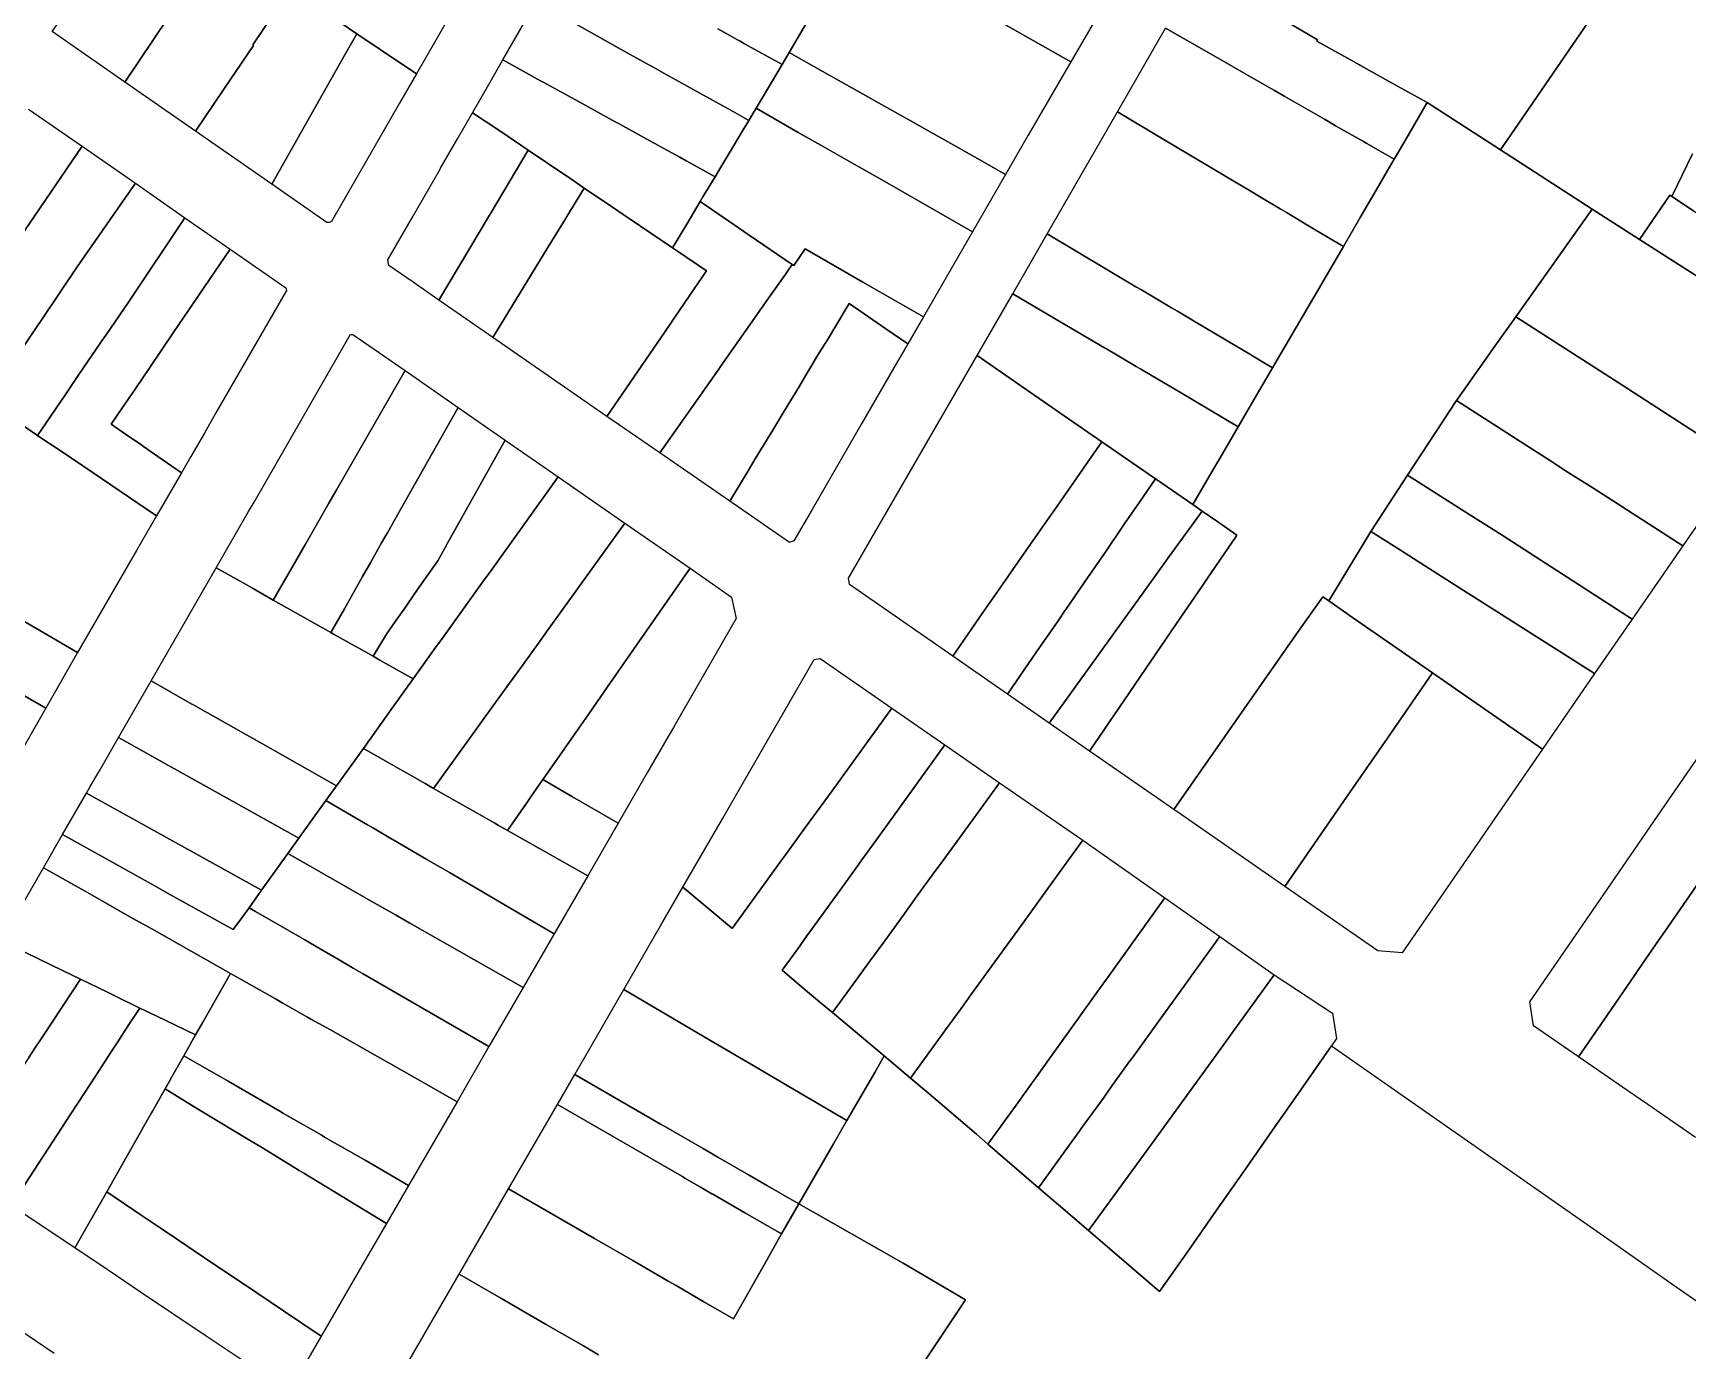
# Model space of a CAD drawing. Header units: metres. Extents: x 3 to 1005126, y 39 to 4383651.
# Drawn here: x 490755.6 to 490904.7, y 4370836.7 to 4370955.4 of the extents above; entities that cross this region are included whole.
import ezdxf

# ---------------------------------------------------------------- set-up
doc = ezdxf.new("R2010")
doc.units = ezdxf.units.M
doc.header["$MEASUREMENT"] = 0
doc.layers.add('TM_Llucmajor', color=7, linetype='Continuous')

msp = doc.modelspace()

# ---------------------------------------------------------------- linework, layer by layer
at = {"layer": 'TM_Llucmajor', "linetype": 'Continuous', "flags": 128}
for points in [[(490905.12, 4370944.5), (490903.26, 4370940.67), (490903.1, 4370940.78), (490900.35, 4370936.79), (490896.08, 4370939.54), (490887.83, 4370944.87), (490887.83, 4370944.87), (490890.42, 4370948.64), (490891.2, 4370949.78), (490896.73, 4370957.83), (490897.91, 4370959.55), (490898.98, 4370961.11), (490900.34, 4370963.08), (490900.86, 4370963.84), (490901.99, 4370965.49), (490902.1, 4370965.65), (490902.83, 4370966.71), (490903.95, 4370968.33), (490904.31, 4370968.86), (490905.53, 4370970.64)], [(490793.74, 4370957.93), (490790.17, 4370951.72), (490786.89, 4370953.93), (490784.79, 4370955.34), (490780.86, 4370957.99)], [(490804.55, 4370956.19), (490808.61, 4370953.92), (490811.11, 4370952.53), (490811.34, 4370952.4), (490812.87, 4370951.55), (490813.54, 4370951.18), (490815.42, 4370950.13), (490818.63, 4370948.35), (490820.1, 4370947.53), (490819.51, 4370946.54), (490818.39, 4370944.66), (490817.58, 4370943.3), (490817.07, 4370942.45), (490814.92, 4370943.63), (490814.46, 4370943.88), (490813.89, 4370944.2), (490812.4, 4370945.02), (490811.63, 4370945.44), (490811.46, 4370945.53), (490808.48, 4370947.18), (490808.48, 4370947.18), (490808.08, 4370947.4), (490805.09, 4370949.04), (490801.63, 4370950.94), (490801.34, 4370951.1), (490797.95, 4370952.97), (490800.95, 4370958.19)], [(490826.1, 4370957.65), (490823.74, 4370953.65), (490823.1, 4370952.57), (490819.72, 4370954.44), (490819.33, 4370954.66), (490819.02, 4370954.83), (490818.41, 4370955.17), (490817.31, 4370955.78)], [(490896.73, 4370957.83), (490891.2, 4370949.78), (490890.42, 4370948.64), (490887.83, 4370944.87), (490881.23, 4370949.13), (490877.74, 4370951.07), (490875.22, 4370952.48), (490875.12, 4370952.53), (490871.28, 4370954.67), (490871.35, 4370954.8), (490870.37, 4370955.37), (490868.44, 4370956.5)], [(490817.31, 4370955.78), (490818.41, 4370955.17), (490819.02, 4370954.83), (490819.33, 4370954.66), (490819.72, 4370954.44), (490823.1, 4370952.57), (490822.14, 4370950.93), (490820.76, 4370948.62), (490820.1, 4370947.53), (490818.63, 4370948.35), (490815.42, 4370950.13), (490813.54, 4370951.18), (490812.87, 4370951.55), (490811.34, 4370952.4), (490811.34, 4370952.4), (490811.11, 4370952.53), (490808.61, 4370953.92), (490804.55, 4370956.19)], [(490868.44, 4370956.5), (490870.37, 4370955.37), (490871.35, 4370954.8), (490871.28, 4370954.67), (490875.12, 4370952.53), (490875.22, 4370952.48), (490877.74, 4370951.07), (490881.23, 4370949.13), (490879.66, 4370946.44), (490879.12, 4370945.52), (490878.26, 4370944.03), (490875.99, 4370945.33), (490875.79, 4370945.44), (490875.49, 4370945.62), (490872.98, 4370947.05), (490872.33, 4370947.43), (490871.98, 4370947.63), (490868.4, 4370949.68), (490867.46, 4370950.22), (490865.52, 4370951.33), (490861.97, 4370953.36), (490857.66, 4370955.83)], [(490755.22, 4370948.53), (490760.04, 4370945.2), (490754.85, 4370937.58)], [(490905.23, 4370939.38), (490903.26, 4370940.67), (490905.12, 4370944.5)], [(490753.8, 4370920.66), (490756.03, 4370919.15), (490756.78, 4370918.64), (490758.05, 4370917.78), (490760.11, 4370916.39), (490766.75, 4370911.9), (490764.94, 4370908.76), (490759.64, 4370899.57), (490751.74, 4370904.18)], [(490905.41, 4370855.89), (490901.1, 4370858.86), (490899.22, 4370860.16), (490898.05, 4370860.96), (490894.86, 4370863.16), (490897.46, 4370866.94), (490899.91, 4370870.48), (490900.27, 4370871.01), (490902.14, 4370873.72), (490902.63, 4370874.43), (490906, 4370879.32)], [(490755.24, 4370863.09), (490755.79, 4370863.93), (490756.29, 4370864.69), (490756.46, 4370864.94), (490756.58, 4370865.12), (490759.91, 4370870.14), (490762.33, 4370868.97), (490762.93, 4370868.67), (490765.24, 4370867.55), (490764.26, 4370866.06), (490763.25, 4370864.5), (490762.72, 4370863.69), (490762.65, 4370863.59), (490762.32, 4370863.08), (490761.24, 4370861.42), (490760.73, 4370860.63), (490760.22, 4370859.85), (490758.97, 4370857.92), (490758.64, 4370857.42), (490753.66, 4370849.77)], [(490753.66, 4370849.77), (490758.64, 4370857.42), (490758.97, 4370857.92), (490760.22, 4370859.85), (490760.73, 4370860.63), (490761.24, 4370861.42), (490762.32, 4370863.08), (490762.65, 4370863.59), (490762.72, 4370863.69), (490763.25, 4370864.5), (490764.26, 4370866.06), (490765.24, 4370867.55), (490766.72, 4370866.85), (490770.27, 4370865.12), (490769.21, 4370863.25), (490768.49, 4370861.99), (490768.12, 4370861.34), (490767.91, 4370860.97), (490767.52, 4370860.28), (490767.28, 4370859.85), (490766.34, 4370858.2), (490766.29, 4370858.1), (490765.81, 4370857.26), (490765.57, 4370856.83), (490765.38, 4370856.5), (490764.25, 4370854.5), (490762.26, 4370850.98), (490759.39, 4370845.93), (490753.66, 4370849.77)], [(490830.15, 4370827.03), (490839.64, 4370841.26), (490834, 4370844.55), (490834, 4370844.55), (490824.6, 4370849.92), (490827.73, 4370855.3), (490828.95, 4370857.42), (490831.45, 4370861.75), (490832.31, 4370863.23), (490834.69, 4370861.22), (490836.16, 4370859.99), (490836.33, 4370859.85), (490840.61, 4370856.17), (490841.65, 4370855.27), (490846.21, 4370851.36), (490848.01, 4370849.81), (490850.72, 4370847.49), (490857.11, 4370842), (490859.72, 4370845.71), (490862.19, 4370849.26), (490864.82, 4370853.01), (490867.5, 4370856.83), (490869.36, 4370859.49), (490872.61, 4370864.13), (490880.16, 4370858.86), (490898.09, 4370846.34), (490903.28, 4370842.71), (490906, 4370840.82)], [(490806.57, 4370836.3), (490805.2, 4370837.1), (490801.79, 4370839.07), (490801.79, 4370839.07), (490797.76, 4370841.42), (490794.01, 4370843.58), (490798.46, 4370851.25), (490806.22, 4370846.77), (490809.66, 4370844.79), (490812.19, 4370843.33), (490812.84, 4370842.94), (490813.55, 4370842.54), (490816.07, 4370841.08), (490818.72, 4370839.54), (490821.49, 4370844.42), (490823.06, 4370847.19), (490824.6, 4370849.92), (490834, 4370844.55), (490839.64, 4370841.26), (490830.15, 4370827.03)], [(490789.5, 4370835.79), (490794.01, 4370843.58), (490797.76, 4370841.42), (490801.79, 4370839.07), (490805.2, 4370837.1), (490806.57, 4370836.3)], [(490747.34, 4370831.91), (490752.53, 4370839.81), (490757.51, 4370836.46)]]:
    msp.add_lwpolyline(points, dxfattribs=at)
for points in [[(490835.07, 4370960.76), (490832.08, 4370962.45), (490829.72, 4370963.79), (490832.11, 4370967.84), (490832.24, 4370968.06), (490832.46, 4370968.44), (490833.19, 4370969.68), (490836.38, 4370967.86), (490837.13, 4370967.43), (490838.43, 4370966.69), (490838.65, 4370966.57), (490840.97, 4370965.25), (490841.18, 4370965.13), (490852.5, 4370958.67), (490849.11, 4370952.81), (490840.68, 4370957.58), (490837.82, 4370959.2), (490837.7, 4370959.27), (490836.23, 4370960.11), (490835.64, 4370960.44), (490835.07, 4370960.76)], [(490763.9, 4370950.98), (490757.35, 4370955.53), (490761.5, 4370961.41), (490762.67, 4370963.07), (490762.79, 4370963.24), (490764.19, 4370965.23), (490764.38, 4370965.5), (490766.03, 4370967.83), (490766.09, 4370967.92), (490767.6, 4370966.91), (490767.86, 4370966.73), (490768.37, 4370966.39), (490770.7, 4370964.82), (490772.41, 4370963.67), (490771.06, 4370961.65), (490770.74, 4370961.18), (490769.11, 4370958.75), (490769.07, 4370958.69), (490763.9, 4370950.98)], [(490770.26, 4370946.56), (490763.9, 4370950.98), (490769.07, 4370958.69), (490769.11, 4370958.75), (490770.74, 4370961.18), (490771.06, 4370961.65), (490772.41, 4370963.67), (490774.94, 4370961.96), (490776.64, 4370960.82), (490776.74, 4370960.76), (490778.82, 4370959.36), (490777.46, 4370957.36), (490775.42, 4370954.34), (490775.49, 4370954.29), (490772.82, 4370950.35), (490770.26, 4370946.56)], [(490826.73, 4370951.96), (490823.74, 4370953.65), (490826.1, 4370957.65), (490826.14, 4370957.72), (490828.34, 4370961.46), (490829.16, 4370962.84), (490829.19, 4370962.9), (490829.72, 4370963.79), (490832.08, 4370962.45), (490835.07, 4370960.76), (490835.64, 4370960.44), (490836.23, 4370960.11), (490837.7, 4370959.27), (490837.82, 4370959.2), (490840.68, 4370957.58), (490849.11, 4370952.81), (490845.29, 4370946.19), (490843.24, 4370942.65), (490840.43, 4370944.24), (490835, 4370947.3), (490829.86, 4370950.2), (490828.42, 4370951.01), (490826.73, 4370951.96)], [(490777.14, 4370941.78), (490770.26, 4370946.56), (490772.82, 4370950.35), (490775.49, 4370954.29), (490775.42, 4370954.34), (490777.46, 4370957.36), (490778.82, 4370959.36), (490779.45, 4370958.94), (490780.86, 4370957.99), (490784.79, 4370955.34), (490783.48, 4370953.01), (490781.77, 4370949.99), (490777.14, 4370941.78)], [(490853.32, 4370948.29), (490857.66, 4370955.83), (490861.97, 4370953.36), (490865.52, 4370951.33), (490867.46, 4370950.22), (490868.4, 4370949.68), (490871.98, 4370947.63), (490872.33, 4370947.43), (490872.98, 4370947.05), (490875.49, 4370945.62), (490875.79, 4370945.44), (490875.99, 4370945.33), (490878.26, 4370944.03), (490877.41, 4370942.59), (490876.63, 4370941.25), (490875.2, 4370938.79), (490873.68, 4370936.18), (490871.14, 4370937.68), (490870.38, 4370938.13), (490868.61, 4370939.19), (490867.99, 4370939.56), (490867.53, 4370939.84), (490866.57, 4370940.41), (490865.12, 4370941.26), (490863.97, 4370941.95), (490857.6, 4370945.74), (490853.32, 4370948.29)], [(490788.65, 4370949.07), (490782.52, 4370938.41), (490782.41, 4370938.36), (490782.31, 4370938.34), (490782.21, 4370938.33), (490782.1, 4370938.33), (490777.14, 4370941.78), (490781.77, 4370949.99), (490783.48, 4370953.01), (490784.79, 4370955.34), (490786.89, 4370953.93), (490790.17, 4370951.72), (490788.65, 4370949.07)], [(490797.58, 4370946.64), (490795.22, 4370948.22), (490796.69, 4370950.77), (490797.95, 4370952.97), (490801.34, 4370951.1), (490801.63, 4370950.94), (490805.09, 4370949.04), (490808.08, 4370947.4), (490808.48, 4370947.18), (490811.46, 4370945.53), (490811.63, 4370945.44), (490812.4, 4370945.02), (490813.89, 4370944.2), (490814.46, 4370943.88), (490814.92, 4370943.63), (490817.07, 4370942.45), (490815.98, 4370940.63), (490815.74, 4370940.22), (490814.52, 4370938.19), (490813.23, 4370936.03), (490809.32, 4370938.68), (490808.79, 4370939.04), (490807.82, 4370939.7), (490805.28, 4370941.42), (490804.07, 4370942.25), (490801.88, 4370943.74), (490800.24, 4370944.84), (490798.42, 4370946.07), (490797.58, 4370946.64)], [(490824.56, 4370946.43), (490820.76, 4370948.62), (490822.14, 4370950.93), (490823.1, 4370952.57), (490823.74, 4370953.65), (490826.73, 4370951.96), (490828.42, 4370951.01), (490829.86, 4370950.2), (490835, 4370947.3), (490840.43, 4370944.24), (490843.24, 4370942.65), (490840.26, 4370937.5), (490832.15, 4370942.13), (490828.92, 4370943.97), (490826.6, 4370945.29), (490825.51, 4370945.91), (490824.56, 4370946.43)], [(490789.86, 4370932.95), (490787.68, 4370934.46), (490787.59, 4370934.95), (490789.8, 4370938.8), (490792.29, 4370943.12), (490792.34, 4370943.22), (490793.87, 4370945.87), (490795.22, 4370948.22), (490797.58, 4370946.64), (490798.42, 4370946.07), (490800.24, 4370944.84), (490796.89, 4370939.23), (490796.75, 4370938.99), (490792.19, 4370931.34), (490789.86, 4370932.95)], [(490820.14, 4370937.2), (490818.3, 4370938.46), (490815.74, 4370940.22), (490815.98, 4370940.63), (490817.07, 4370942.45), (490817.58, 4370943.3), (490818.39, 4370944.66), (490819.51, 4370946.54), (490820.1, 4370947.53), (490820.76, 4370948.62), (490824.56, 4370946.43), (490825.51, 4370945.91), (490826.6, 4370945.29), (490828.92, 4370943.97), (490832.15, 4370942.13), (490840.26, 4370937.5), (490835.84, 4370929.84), (490830.39, 4370932.96), (490825.19, 4370935.94), (490824.16, 4370934.45), (490824.02, 4370934.54), (490820.14, 4370937.2)], [(490846.98, 4370937.3), (490853.32, 4370948.29), (490857.6, 4370945.74), (490863.97, 4370941.95), (490865.12, 4370941.26), (490866.57, 4370940.41), (490867.53, 4370939.84), (490867.99, 4370939.56), (490868.61, 4370939.19), (490870.38, 4370938.13), (490871.14, 4370937.68), (490873.68, 4370936.18), (490872.11, 4370933.48), (490867.3, 4370925.24), (490866.33, 4370925.81), (490865.09, 4370926.55), (490863.27, 4370927.63), (490861.99, 4370928.39), (490860.16, 4370929.48), (490860.08, 4370929.53), (490858.72, 4370930.33), (490858.18, 4370930.65), (490855.48, 4370932.25), (490854.99, 4370932.54), (490846.98, 4370937.3)], [(490850.79, 4370890.7), (490853.43, 4370894.56), (490856.33, 4370898.81), (490859.04, 4370902.77), (490860.94, 4370905.56), (490861.18, 4370905.92), (490861.44, 4370906.29), (490864, 4370910.02), (490864.09, 4370910.16), (490862.36, 4370911.35), (490860.95, 4370912.32), (490860.1, 4370912.91), (490861.83, 4370915.87), (490862.56, 4370917.13), (490864.2, 4370919.93), (490864.98, 4370921.26), (490867.3, 4370925.24), (490872.11, 4370933.48), (490873.68, 4370936.18), (490875.2, 4370938.79), (490876.63, 4370941.25), (490877.41, 4370942.59), (490878.26, 4370944.03), (490879.12, 4370945.52), (490879.66, 4370946.44), (490881.23, 4370949.13), (490887.83, 4370944.87), (490896.08, 4370939.54), (490889.2, 4370929.82), (490887.33, 4370927.19), (490884.52, 4370923.23), (490883.86, 4370922.29), (490879.46, 4370915.56), (490876.14, 4370910.48), (490875.18, 4370908.89), (490872.35, 4370904.24), (490871.81, 4370904.61), (490869.4, 4370901.17), (490869.12, 4370900.77), (490867.8, 4370898.88), (490858.39, 4370885.44), (490850.79, 4370890.7)], [(490748.5, 4370922.74), (490745.87, 4370924.39), (490751.86, 4370933.19), (490753.31, 4370935.32), (490754.85, 4370937.58), (490760.04, 4370945.2), (490764.84, 4370941.87), (490759.59, 4370934.33), (490757.99, 4370931.95), (490756.58, 4370929.87), (490751.44, 4370922.25), (490750.82, 4370921.29), (490748.5, 4370922.74)], [(490797.04, 4370927.98), (490792.19, 4370931.34), (490796.75, 4370938.99), (490796.89, 4370939.23), (490800.24, 4370944.84), (490801.88, 4370943.74), (490804.07, 4370942.25), (490805.28, 4370941.42), (490803.71, 4370938.87), (490803.58, 4370938.66), (490803.34, 4370938.27), (490801.94, 4370935.98), (490797.04, 4370927.98)], [(490751.44, 4370922.25), (490756.58, 4370929.87), (490757.99, 4370931.95), (490759.59, 4370934.33), (490764.84, 4370941.87), (490769.31, 4370938.76), (490764.21, 4370931.16), (490762.2, 4370928.21), (490762.09, 4370928.05), (490759.76, 4370924.63), (490758.42, 4370922.66), (490756.03, 4370919.15), (490753.8, 4370920.66), (490753.4, 4370920.93), (490751.44, 4370922.25)], [(490807.33, 4370920.86), (490797.04, 4370927.98), (490801.94, 4370935.98), (490803.34, 4370938.27), (490803.58, 4370938.66), (490803.71, 4370938.87), (490805.28, 4370941.42), (490807.82, 4370939.7), (490808.79, 4370939.04), (490809.32, 4370938.68), (490813.23, 4370936.03), (490813.68, 4370935.73), (490816.29, 4370933.97), (490814.4, 4370931.21), (490812.56, 4370928.52), (490807.33, 4370920.86)], [(490900.35, 4370936.79), (490903.1, 4370940.78), (490903.26, 4370940.67), (490905.23, 4370939.38), (490906, 4370938.88), (490906.93, 4370938.28), (490908.73, 4370937.1), (490911.66, 4370935.19), (490914.64, 4370933.24), (490918.91, 4370930.45), (490916.28, 4370926.63), (490906.14, 4370933.1), (490906, 4370933.19), (490900.35, 4370936.79)], [(490812.09, 4370917.56), (490807.33, 4370920.86), (490812.56, 4370928.52), (490814.4, 4370931.21), (490816.29, 4370933.97), (490813.68, 4370935.73), (490813.23, 4370936.03), (490814.52, 4370938.19), (490815.74, 4370940.22), (490818.3, 4370938.46), (490820.14, 4370937.2), (490824.02, 4370934.54), (490823.69, 4370934.07), (490823.44, 4370933.71), (490821.88, 4370931.5), (490821.26, 4370930.61), (490819.84, 4370928.59), (490817.56, 4370925.35), (490817.4, 4370925.12), (490814.68, 4370921.24), (490812.09, 4370917.56)], [(490889.2, 4370929.82), (490896.08, 4370939.54), (490900.35, 4370936.79), (490906, 4370933.19), (490906.14, 4370933.1), (490916.28, 4370926.63), (490909.49, 4370916.79), (490906, 4370919.03), (490898.84, 4370923.63), (490889.2, 4370929.82)], [(490756.03, 4370919.15), (490758.42, 4370922.66), (490759.76, 4370924.63), (490762.09, 4370928.05), (490762.2, 4370928.21), (490764.21, 4370931.16), (490769.31, 4370938.76), (490773.38, 4370935.93), (490768.25, 4370928.38), (490766.14, 4370925.27), (490764.87, 4370923.4), (490763.57, 4370921.48), (490762.67, 4370920.16), (490764.34, 4370919), (490765.21, 4370918.4), (490765.58, 4370918.14), (490766.87, 4370917.24), (490768.99, 4370915.78), (490766.75, 4370911.9), (490760.11, 4370916.39), (490758.05, 4370917.78), (490756.78, 4370918.64), (490756.03, 4370919.15)], [(490843.88, 4370931.91), (490846.98, 4370937.3), (490854.99, 4370932.54), (490855.48, 4370932.25), (490858.18, 4370930.65), (490858.72, 4370930.33), (490860.08, 4370929.53), (490860.16, 4370929.48), (490861.99, 4370928.39), (490863.27, 4370927.63), (490865.09, 4370926.55), (490866.33, 4370925.81), (490867.3, 4370925.24), (490864.98, 4370921.26), (490864.2, 4370919.93), (490858.85, 4370923.09), (490855.42, 4370925.11), (490855.02, 4370925.34), (490852.32, 4370926.93), (490852.15, 4370927.04), (490848.23, 4370929.34), (490843.88, 4370931.91)], [(490762.67, 4370920.16), (490763.57, 4370921.48), (490764.87, 4370923.4), (490766.14, 4370925.27), (490768.25, 4370928.38), (490773.38, 4370935.93), (490778.41, 4370932.43), (490778.46, 4370932.19), (490772.1, 4370921.17), (490771.06, 4370919.36), (490770.85, 4370918.99), (490769.83, 4370917.23), (490768.99, 4370915.78), (490766.87, 4370917.24), (490765.58, 4370918.14), (490765.21, 4370918.4), (490764.34, 4370919), (490762.67, 4370920.16)], [(490818.39, 4370913.21), (490812.09, 4370917.56), (490814.68, 4370921.24), (490817.4, 4370925.12), (490817.56, 4370925.35), (490819.84, 4370928.59), (490821.26, 4370930.61), (490821.88, 4370931.5), (490823.44, 4370933.71), (490823.69, 4370934.07), (490824.02, 4370934.54), (490824.16, 4370934.45), (490825.19, 4370935.94), (490830.39, 4370932.96), (490835.84, 4370929.84), (490834.43, 4370927.4), (490832.44, 4370928.76), (490830.9, 4370929.82), (490829.24, 4370930.96), (490829.16, 4370931.02), (490828.89, 4370930.57), (490827.19, 4370927.77), (490826.46, 4370926.57), (490825.34, 4370924.72), (490824.66, 4370923.58), (490823.3, 4370921.33), (490822.26, 4370919.61), (490820.69, 4370917.02), (490820.05, 4370915.96), (490818.39, 4370913.21)], [(490840.67, 4370926.34), (490843.88, 4370931.91), (490848.23, 4370929.34), (490852.15, 4370927.04), (490852.32, 4370926.93), (490855.02, 4370925.34), (490855.42, 4370925.11), (490858.85, 4370923.09), (490864.2, 4370919.93), (490862.56, 4370917.13), (490861.83, 4370915.87), (490860.1, 4370912.91), (490856.85, 4370915.16), (490856.75, 4370915.23), (490851.92, 4370918.57), (490848.53, 4370920.91), (490847.44, 4370921.67), (490844.7, 4370923.56), (490840.67, 4370926.34)], [(490825.81, 4370912.47), (490824.17, 4370909.63), (490823.78, 4370909.48), (490818.39, 4370913.21), (490820.05, 4370915.96), (490820.69, 4370917.02), (490822.26, 4370919.61), (490823.3, 4370921.33), (490824.66, 4370923.58), (490825.34, 4370924.72), (490826.46, 4370926.57), (490827.19, 4370927.77), (490828.89, 4370930.57), (490829.16, 4370931.02), (490829.24, 4370930.96), (490830.9, 4370929.82), (490832.44, 4370928.76), (490834.43, 4370927.4), (490833.17, 4370925.22), (490830.27, 4370920.19), (490825.81, 4370912.47)], [(490883.86, 4370922.29), (490884.52, 4370923.23), (490887.33, 4370927.19), (490889.2, 4370929.82), (490898.84, 4370923.63), (490906, 4370919.03), (490909.49, 4370916.79), (490906, 4370911.73), (490904.25, 4370909.2), (490896.14, 4370914.41), (490893.85, 4370915.87), (490892.25, 4370916.9), (490890.07, 4370918.3), (490883.86, 4370922.29)], [(490772.12, 4370907.21), (490775.04, 4370912.29), (490775.53, 4370913.14), (490784.19, 4370928.22), (490784.29, 4370928.25), (490784.42, 4370928.25), (490789.14, 4370924.98), (490782.94, 4370914.18), (490782.28, 4370913.03), (490781.29, 4370911.31), (490780.16, 4370909.34), (490777.27, 4370904.31), (490775.38, 4370905.38), (490774.75, 4370905.74), (490772.12, 4370907.21)], [(490838.48, 4370899.26), (490829.18, 4370905.72), (490829.08, 4370906.27), (490840.67, 4370926.34), (490844.7, 4370923.56), (490847.44, 4370921.67), (490848.53, 4370920.91), (490851.92, 4370918.57), (490850.26, 4370916.19), (490850.13, 4370916), (490847.67, 4370912.46), (490847.38, 4370912.04), (490845.77, 4370909.73), (490843.69, 4370906.75), (490843.44, 4370906.39), (490841.14, 4370903.09), (490838.48, 4370899.26)], [(490777.27, 4370904.31), (490780.16, 4370909.34), (490781.29, 4370911.31), (490782.28, 4370913.03), (490782.94, 4370914.18), (490789.14, 4370924.98), (490793.93, 4370921.65), (490788.45, 4370911.98), (490787.55, 4370910.37), (490787.41, 4370910.13), (490787.03, 4370909.45), (490786.05, 4370907.73), (490785.31, 4370906.43), (490783.67, 4370903.53), (490782.46, 4370901.39), (490777.27, 4370904.31)], [(490782.46, 4370901.39), (490783.67, 4370903.53), (490785.31, 4370906.43), (490786.05, 4370907.73), (490787.03, 4370909.45), (490787.41, 4370910.13), (490787.55, 4370910.37), (490788.45, 4370911.98), (490793.93, 4370921.65), (490798.16, 4370918.72), (490792.97, 4370909.43), (490792.71, 4370908.97), (490792.08, 4370907.84), (490790.33, 4370905.34), (490789.35, 4370903.94), (490789.11, 4370903.59), (490788.35, 4370902.51), (490787.46, 4370901.24), (490786.25, 4370899.25), (490785.03, 4370899.94), (490784.38, 4370900.3), (490782.76, 4370901.22), (490782.46, 4370901.39)], [(490879.46, 4370915.56), (490883.86, 4370922.29), (490890.07, 4370918.3), (490892.25, 4370916.9), (490893.85, 4370915.87), (490896.14, 4370914.41), (490904.25, 4370909.2), (490899.69, 4370902.58), (490896.8, 4370904.45), (490893.84, 4370906.37), (490888.07, 4370910.1), (490887.98, 4370910.16), (490884.42, 4370912.41), (490879.46, 4370915.56)], [(490786.25, 4370899.25), (490787.46, 4370901.24), (490788.35, 4370902.51), (490789.11, 4370903.59), (490789.35, 4370903.94), (490790.33, 4370905.34), (490792.08, 4370907.84), (490792.71, 4370908.97), (490792.97, 4370909.43), (490798.16, 4370918.72), (490802.93, 4370915.41), (490796.89, 4370906.98), (490796.12, 4370905.91), (490792.65, 4370901.08), (490792.1, 4370900.31), (490792.04, 4370900.23), (490789.88, 4370897.21), (490786.88, 4370898.9), (490786.25, 4370899.25)], [(490838.48, 4370899.26), (490841.14, 4370903.09), (490843.44, 4370906.39), (490843.69, 4370906.75), (490845.77, 4370909.73), (490847.38, 4370912.04), (490847.67, 4370912.46), (490850.13, 4370916), (490850.26, 4370916.19), (490851.92, 4370918.57), (490856.75, 4370915.23), (490855.31, 4370913.13), (490853.94, 4370911.14), (490853.88, 4370911.05), (490852.2, 4370908.6), (490850.78, 4370906.53), (490850.68, 4370906.39), (490848.67, 4370903.47), (490848.62, 4370903.4), (490847.97, 4370902.44), (490846.04, 4370899.64), (490843.42, 4370895.82), (490838.48, 4370899.26)], [(490785.38, 4370890.94), (490787.9, 4370894.46), (490789.88, 4370897.21), (490792.04, 4370900.23), (490792.1, 4370900.31), (490792.65, 4370901.08), (490796.12, 4370905.91), (490796.89, 4370906.98), (490802.93, 4370915.41), (490808.95, 4370911.24), (490802.82, 4370902.74), (490802.04, 4370901.66), (490801.3, 4370900.64), (490799.77, 4370898.51), (490798.55, 4370896.82), (490796.43, 4370893.88), (490794.73, 4370891.52), (490794.25, 4370890.86), (490791.71, 4370887.34), (490790.94, 4370887.78), (490789.2, 4370888.77), (490788.67, 4370889.07), (490788.04, 4370889.43), (490785.38, 4370890.94)], [(490876.14, 4370910.48), (490879.46, 4370915.56), (490884.42, 4370912.41), (490887.98, 4370910.16), (490888.07, 4370910.1), (490893.84, 4370906.37), (490896.8, 4370904.45), (490899.69, 4370902.58), (490896.31, 4370897.68), (490887.6, 4370903.21), (490885.46, 4370904.56), (490884.73, 4370905.03), (490878.48, 4370909), (490876.14, 4370910.48)], [(490843.42, 4370895.82), (490846.04, 4370899.64), (490847.97, 4370902.44), (490848.62, 4370903.4), (490848.67, 4370903.47), (490850.68, 4370906.39), (490850.78, 4370906.53), (490852.2, 4370908.6), (490853.88, 4370911.05), (490853.94, 4370911.14), (490855.31, 4370913.13), (490856.75, 4370915.23), (490856.85, 4370915.16), (490860.1, 4370912.91), (490860.95, 4370912.32), (490857.99, 4370908.22), (490855.71, 4370905.06), (490852.9, 4370901.17), (490847.16, 4370893.22), (490843.42, 4370895.82)], [(490733.19, 4370908.2), (490734.76, 4370910.7), (490735.12, 4370911.28), (490736.31, 4370913.15), (490751.74, 4370904.18), (490759.64, 4370899.57), (490756.78, 4370894.57), (490748.86, 4370899.14), (490744.68, 4370901.55), (490733.19, 4370908.2)], [(490791.71, 4370887.34), (490794.25, 4370890.86), (490794.73, 4370891.52), (490796.43, 4370893.88), (490798.55, 4370896.82), (490799.77, 4370898.51), (490801.3, 4370900.64), (490802.04, 4370901.66), (490802.82, 4370902.74), (490808.95, 4370911.24), (490814.82, 4370907.17), (490808.82, 4370898.55), (490807.59, 4370896.79), (490807.31, 4370896.4), (490805.83, 4370894.28), (490804.57, 4370892.48), (490801.99, 4370888.77), (490801.54, 4370888.13), (490800.46, 4370886.58), (490800.22, 4370886.23), (490798.37, 4370883.56), (490797.57, 4370884.01), (490797.23, 4370884.21), (490795.64, 4370885.11), (490791.71, 4370887.34)], [(490847.16, 4370893.22), (490852.9, 4370901.17), (490855.71, 4370905.06), (490857.99, 4370908.22), (490860.95, 4370912.32), (490862.36, 4370911.35), (490864.09, 4370910.16), (490864, 4370910.02), (490861.44, 4370906.29), (490861.18, 4370905.92), (490860.94, 4370905.56), (490859.04, 4370902.77), (490856.33, 4370898.81), (490853.43, 4370894.56), (490850.79, 4370890.7), (490847.16, 4370893.22)], [(490874.51, 4370902.74), (490872.35, 4370904.24), (490875.18, 4370908.89), (490876.14, 4370910.48), (490878.48, 4370909), (490884.73, 4370905.03), (490885.46, 4370904.56), (490887.6, 4370903.21), (490896.31, 4370897.68), (490891.61, 4370890.86), (490883.01, 4370896.84), (490881.71, 4370897.74), (490874.51, 4370902.74)], [(490730.06, 4370903.24), (490733.19, 4370908.2), (490744.68, 4370901.55), (490748.86, 4370899.14), (490756.78, 4370894.57), (490753.85, 4370889.47), (490745.95, 4370894.04), (490741.75, 4370896.46), (490732.74, 4370901.68), (490731.46, 4370902.42), (490730.06, 4370903.24)], [(490766.26, 4370897.02), (490772.12, 4370907.21), (490774.75, 4370905.74), (490775.38, 4370905.38), (490777.27, 4370904.31), (490782.46, 4370901.39), (490782.76, 4370901.22), (490784.38, 4370900.3), (490785.03, 4370899.94), (490786.25, 4370899.25), (490786.88, 4370898.9), (490789.88, 4370897.21), (490787.9, 4370894.46), (490785.38, 4370890.94), (490782.97, 4370887.58), (490776.99, 4370890.97), (490774.37, 4370892.45), (490770.64, 4370894.54), (490770.02, 4370894.89), (490769.94, 4370894.94), (490766.26, 4370897.02)], [(490801.54, 4370888.13), (490801.99, 4370888.77), (490804.57, 4370892.48), (490805.83, 4370894.28), (490807.31, 4370896.4), (490807.59, 4370896.79), (490808.82, 4370898.55), (490814.82, 4370907.17), (490818.56, 4370904.57), (490818.97, 4370902.65), (490813.6, 4370893.32), (490813.32, 4370892.84), (490812.92, 4370892.16), (490812.84, 4370892.02), (490810.98, 4370888.79), (490808.34, 4370884.2), (490804.23, 4370886.57), (490801.54, 4370888.13)], [(490868.4, 4370878.51), (490859.05, 4370884.98), (490858.39, 4370885.44), (490867.8, 4370898.88), (490869.12, 4370900.77), (490869.4, 4370901.17), (490871.81, 4370904.61), (490872.35, 4370904.24), (490874.51, 4370902.74), (490881.71, 4370897.74), (490877.7, 4370891.94), (490877.65, 4370891.87), (490874.3, 4370887.02), (490868.4, 4370878.51)], [(490818.61, 4370874.71), (490818.54, 4370874.77), (490814.17, 4370878.44), (490817.73, 4370884.6), (490819.64, 4370887.91), (490821.67, 4370891.43), (490826.01, 4370898.95), (490826.54, 4370899.04), (490833, 4370894.57), (490827.61, 4370887.13), (490825.56, 4370884.31), (490825.23, 4370883.85), (490823.74, 4370881.8), (490823, 4370880.78), (490818.61, 4370874.71)], [(490868.4, 4370878.51), (490874.3, 4370887.02), (490877.65, 4370891.87), (490877.7, 4370891.94), (490881.71, 4370897.74), (490883.01, 4370896.84), (490891.61, 4370890.86), (490878.97, 4370872.51), (490876.78, 4370872.71), (490868.4, 4370878.51)], [(490763.32, 4370891.91), (490766.26, 4370897.02), (490769.94, 4370894.94), (490770.02, 4370894.89), (490770.64, 4370894.54), (490774.37, 4370892.45), (490776.99, 4370890.97), (490782.97, 4370887.58), (490782.01, 4370886.24), (490779.57, 4370882.86), (490768.92, 4370888.79), (490767.76, 4370889.44), (490767.06, 4370889.83), (490763.32, 4370891.91)], [(490816.61, 4370864.66), (490808.84, 4370869.22), (490812.16, 4370874.96), (490814.17, 4370878.44), (490818.54, 4370874.77), (490818.61, 4370874.71), (490823, 4370880.78), (490823.74, 4370881.8), (490825.23, 4370883.85), (490825.56, 4370884.31), (490827.61, 4370887.13), (490833, 4370894.57), (490837.78, 4370891.26), (490832.06, 4370883.33), (490830.3, 4370880.9), (490830.02, 4370880.51), (490828.48, 4370878.38), (490828.15, 4370877.92), (490825.86, 4370874.75), (490825.35, 4370874.04), (490824.51, 4370872.88), (490823.11, 4370870.95), (490824.82, 4370869.5), (490825.59, 4370868.87), (490826.65, 4370867.97), (490827.64, 4370867.14), (490832.31, 4370863.23), (490831.45, 4370861.75), (490828.95, 4370857.42), (490825.81, 4370859.25), (490825.26, 4370859.58), (490821.37, 4370861.87), (490820.36, 4370862.46), (490816.61, 4370864.66)], [(490760.44, 4370886.91), (490760.78, 4370887.5), (490761.69, 4370889.08), (490761.72, 4370889.13), (490763.32, 4370891.91), (490767.06, 4370889.83), (490767.76, 4370889.44), (490768.92, 4370888.79), (490779.57, 4370882.86), (490778.58, 4370881.47), (490776.21, 4370878.17), (490760.44, 4370886.91)], [(490782.01, 4370886.24), (490782.97, 4370887.58), (490785.38, 4370890.94), (490788.04, 4370889.43), (490788.67, 4370889.07), (490789.2, 4370888.77), (490790.94, 4370887.78), (490791.71, 4370887.34), (490795.64, 4370885.11), (490797.23, 4370884.21), (490797.57, 4370884.01), (490798.37, 4370883.56), (490801.67, 4370881.68), (490805.6, 4370879.45), (490802.58, 4370874.23), (490798.66, 4370876.53), (490794.59, 4370878.91), (490794.46, 4370878.97), (490794.36, 4370879.04), (490793.13, 4370879.75), (490791.11, 4370880.94), (490788.13, 4370882.67), (490788, 4370882.74), (490786.28, 4370883.75), (490785.75, 4370884.06), (490785.39, 4370884.27), (490782.01, 4370886.24)], [(490824.82, 4370869.5), (490823.11, 4370870.95), (490824.51, 4370872.88), (490825.35, 4370874.04), (490825.86, 4370874.75), (490828.15, 4370877.92), (490828.48, 4370878.38), (490830.02, 4370880.51), (490830.3, 4370880.9), (490832.06, 4370883.33), (490837.78, 4370891.26), (490842.7, 4370887.85), (490840.07, 4370884.24), (490837.43, 4370880.6), (490836.88, 4370879.84), (490835.11, 4370877.42), (490834.83, 4370877.03), (490833.85, 4370875.68), (490832.35, 4370873.61), (490830.91, 4370871.64), (490829.98, 4370870.36), (490827.64, 4370867.14), (490826.65, 4370867.97), (490825.59, 4370868.87), (490824.82, 4370869.5)], [(490909.43, 4370884.29), (490908.01, 4370882.23), (490906, 4370879.32), (490902.63, 4370874.43), (490902.14, 4370873.72), (490900.27, 4370871.01), (490899.91, 4370870.48), (490897.46, 4370866.94), (490894.86, 4370863.16), (490890.81, 4370865.95), (490890.46, 4370868.1), (490897.11, 4370877.75), (490902.71, 4370885.88), (490906, 4370890.66), (490906.05, 4370890.73), (490911.35, 4370887.08), (490909.43, 4370884.29)], [(490798.37, 4370883.56), (490800.22, 4370886.23), (490800.46, 4370886.58), (490801.54, 4370888.13), (490804.23, 4370886.57), (490808.34, 4370884.2), (490808.02, 4370883.64), (490807.4, 4370882.58), (490805.6, 4370879.45), (490801.67, 4370881.68), (490798.37, 4370883.56)], [(490832.31, 4370863.23), (490827.64, 4370867.14), (490829.98, 4370870.36), (490830.91, 4370871.64), (490832.35, 4370873.61), (490833.85, 4370875.68), (490834.83, 4370877.03), (490835.11, 4370877.42), (490836.88, 4370879.84), (490837.43, 4370880.6), (490840.07, 4370884.24), (490842.7, 4370887.85), (490850.19, 4370882.66), (490847.45, 4370878.87), (490844.82, 4370875.23), (490842.66, 4370872.25), (490840.12, 4370868.73), (490839.75, 4370868.22), (490839.25, 4370867.52), (490837.83, 4370865.57), (490834.69, 4370861.22), (490832.31, 4370863.23)], [(490758.29, 4370883.17), (490760.44, 4370886.91), (490776.21, 4370878.17), (490775.08, 4370876.58), (490774.52, 4370875.8), (490773.66, 4370874.61), (490768.02, 4370877.75), (490766.27, 4370878.73), (490758.29, 4370883.17)], [(490778.58, 4370881.47), (490779.57, 4370882.86), (490782.01, 4370886.24), (490785.39, 4370884.27), (490785.75, 4370884.06), (490786.28, 4370883.75), (490788, 4370882.74), (490788.13, 4370882.67), (490791.11, 4370880.94), (490793.13, 4370879.75), (490794.36, 4370879.04), (490794.46, 4370878.97), (490794.59, 4370878.91), (490798.66, 4370876.53), (490802.58, 4370874.23), (490799.78, 4370869.39), (490789.58, 4370875.21), (490788.29, 4370875.94), (490785.65, 4370877.43), (490781.58, 4370879.75), (490781.17, 4370879.99), (490780.52, 4370880.36), (490778.58, 4370881.47)], [(490756.57, 4370880.17), (490758.29, 4370883.17), (490766.27, 4370878.73), (490768.02, 4370877.75), (490773.66, 4370874.61), (490774.52, 4370875.8), (490775.08, 4370876.58), (490775.67, 4370876.25), (490780.1, 4370873.69), (490781.5, 4370872.88), (490783.21, 4370871.89), (490784.47, 4370871.15), (490785.31, 4370870.67), (490792.83, 4370866.31), (490796.7, 4370864.07), (490793.83, 4370859.11), (490789.99, 4370861.29), (490782.43, 4370865.57), (490782.08, 4370865.75), (490780.66, 4370866.55), (490780.28, 4370866.77), (490779.02, 4370867.49), (490778.06, 4370868.03), (490777.63, 4370868.28), (490777.47, 4370868.37), (490773.41, 4370870.66), (490766.31, 4370874.67), (490764.56, 4370875.65), (490760.73, 4370877.83), (490756.57, 4370880.17)], [(490840.61, 4370856.17), (490836.33, 4370859.85), (490836.16, 4370859.99), (490834.69, 4370861.22), (490837.83, 4370865.57), (490839.25, 4370867.52), (490839.75, 4370868.22), (490840.12, 4370868.73), (490842.66, 4370872.25), (490844.82, 4370875.23), (490847.45, 4370878.87), (490850.19, 4370882.66), (490857.58, 4370877.47), (490855.06, 4370873.96), (490852.27, 4370870.07), (490852.15, 4370869.9), (490850.02, 4370866.93), (490849.74, 4370866.55), (490849.57, 4370866.32), (490847.83, 4370863.88), (490847.2, 4370863.01), (490847.14, 4370862.92), (490844.19, 4370858.81), (490841.65, 4370855.27), (490840.61, 4370856.17)], [(490775.08, 4370876.58), (490776.21, 4370878.17), (490778.58, 4370881.47), (490780.52, 4370880.36), (490781.17, 4370879.99), (490781.58, 4370879.75), (490785.65, 4370877.43), (490788.29, 4370875.94), (490789.58, 4370875.21), (490799.78, 4370869.39), (490796.7, 4370864.07), (490792.83, 4370866.31), (490785.31, 4370870.67), (490784.47, 4370871.15), (490783.21, 4370871.89), (490781.5, 4370872.88), (490780.1, 4370873.69), (490775.67, 4370876.25), (490775.08, 4370876.58)], [(490752.78, 4370873.59), (490756.57, 4370880.17), (490760.73, 4370877.83), (490764.56, 4370875.65), (490766.31, 4370874.67), (490773.41, 4370870.66), (490770.89, 4370866.22), (490770.68, 4370865.84), (490770.27, 4370865.12), (490766.72, 4370866.85), (490765.24, 4370867.55), (490762.93, 4370868.67), (490762.33, 4370868.97), (490759.91, 4370870.14), (490758.28, 4370870.92), (490752.78, 4370873.59)], [(490846.21, 4370851.36), (490841.65, 4370855.27), (490844.19, 4370858.81), (490847.14, 4370862.92), (490847.2, 4370863.01), (490847.83, 4370863.88), (490849.57, 4370866.32), (490849.74, 4370866.55), (490850.02, 4370866.93), (490852.15, 4370869.9), (490852.27, 4370870.07), (490855.06, 4370873.96), (490857.58, 4370877.47), (490862.54, 4370873.99), (490859.97, 4370870.43), (490859.83, 4370870.23), (490858.51, 4370868.4), (490857.18, 4370866.55), (490854.64, 4370863.04), (490854.45, 4370862.78), (490852.7, 4370860.36), (490852.11, 4370859.53), (490850.06, 4370856.69), (490849.86, 4370856.41), (490848.92, 4370855.11), (490846.21, 4370851.36)], [(490848.01, 4370849.81), (490846.21, 4370851.36), (490848.92, 4370855.11), (490849.86, 4370856.41), (490850.06, 4370856.69), (490852.11, 4370859.53), (490852.7, 4370860.36), (490854.45, 4370862.78), (490854.64, 4370863.04), (490857.18, 4370866.55), (490858.51, 4370868.4), (490859.83, 4370870.23), (490859.97, 4370870.43), (490862.54, 4370873.99), (490867.45, 4370870.54), (490864.69, 4370866.73), (490862.02, 4370863.06), (490855.9, 4370854.62), (490850.72, 4370847.49), (490848.01, 4370849.81)], [(490748.66, 4370853.11), (490744.34, 4370856), (490743.71, 4370857.83), (490747.27, 4370864.02), (490747.93, 4370865.15), (490750.27, 4370869.22), (490751.38, 4370871.15), (490752.78, 4370873.59), (490758.28, 4370870.92), (490759.91, 4370870.14), (490756.58, 4370865.12), (490756.46, 4370864.94), (490756.29, 4370864.69), (490755.79, 4370863.93), (490755.24, 4370863.09), (490753.97, 4370861.18), (490753.66, 4370860.7), (490753.24, 4370860.06), (490748.66, 4370853.11)], [(490769.21, 4370863.25), (490770.27, 4370865.12), (490770.68, 4370865.84), (490770.89, 4370866.22), (490773.41, 4370870.66), (490777.47, 4370868.37), (490777.63, 4370868.28), (490778.06, 4370868.03), (490779.02, 4370867.49), (490780.28, 4370866.77), (490780.66, 4370866.55), (490782.08, 4370865.75), (490782.43, 4370865.57), (490789.99, 4370861.29), (490793.83, 4370859.11), (490789.45, 4370851.55), (490785.53, 4370853.83), (490781.89, 4370855.92), (490781.58, 4370856.11), (490778.19, 4370858.06), (490777.85, 4370858.26), (490776.36, 4370859.12), (490775.64, 4370859.54), (490773.2, 4370860.95), (490772.36, 4370861.43), (490771.68, 4370861.83), (490769.21, 4370863.25)], [(490812.16, 4370857.09), (490804.42, 4370861.57), (490808.84, 4370869.22), (490816.61, 4370864.66), (490820.36, 4370862.46), (490821.37, 4370861.87), (490825.26, 4370859.58), (490825.81, 4370859.25), (490828.95, 4370857.42), (490827.73, 4370855.3), (490824.6, 4370849.92), (490821.79, 4370851.54), (490820.07, 4370852.53), (490817.32, 4370854.12), (490815.93, 4370854.91), (490812.6, 4370856.84), (490812.16, 4370857.09)], [(490859.72, 4370845.71), (490857.11, 4370842), (490850.72, 4370847.49), (490855.9, 4370854.62), (490862.02, 4370863.06), (490864.69, 4370866.73), (490867.45, 4370870.54), (490872.69, 4370867.09), (490873.06, 4370864.81), (490872.61, 4370864.13), (490869.36, 4370859.49), (490867.5, 4370856.83), (490864.82, 4370853.01), (490862.19, 4370849.26), (490859.72, 4370845.71)], [(490767.52, 4370860.28), (490767.91, 4370860.97), (490768.12, 4370861.34), (490768.49, 4370861.99), (490769.21, 4370863.25), (490771.68, 4370861.83), (490772.36, 4370861.43), (490773.2, 4370860.95), (490775.64, 4370859.54), (490776.36, 4370859.12), (490777.85, 4370858.26), (490778.19, 4370858.06), (490781.58, 4370856.11), (490781.89, 4370855.92), (490785.53, 4370853.83), (490789.45, 4370851.55), (490787.46, 4370848.12), (490780.01, 4370852.67), (490779.6, 4370852.91), (490776.28, 4370854.94), (490775.11, 4370855.64), (490773.77, 4370856.46), (490770.6, 4370858.39), (490769.52, 4370859.05), (490767.52, 4370860.28)], [(490762.26, 4370850.98), (490764.25, 4370854.5), (490765.38, 4370856.5), (490765.57, 4370856.83), (490765.81, 4370857.26), (490766.29, 4370858.1), (490766.34, 4370858.2), (490767.28, 4370859.85), (490767.52, 4370860.28), (490769.52, 4370859.05), (490770.6, 4370858.39), (490773.77, 4370856.46), (490775.11, 4370855.64), (490776.28, 4370854.94), (490779.6, 4370852.91), (490780.01, 4370852.67), (490787.46, 4370848.12), (490785.58, 4370844.88), (490781.58, 4370837.99), (490778.19, 4370840.27), (490774.58, 4370842.69), (490774.44, 4370842.79), (490771.25, 4370844.93), (490770.99, 4370845.11), (490768.54, 4370846.75), (490767.24, 4370847.63), (490765.36, 4370848.9), (490762.26, 4370850.98)], [(490814.06, 4370852.39), (490802.86, 4370858.87), (490804.42, 4370861.57), (490812.16, 4370857.09), (490812.6, 4370856.84), (490815.93, 4370854.91), (490817.32, 4370854.12), (490820.07, 4370852.53), (490821.79, 4370851.54), (490824.6, 4370849.92), (490823.06, 4370847.19), (490819.81, 4370849.08), (490816.87, 4370850.77), (490816.79, 4370850.8), (490815.76, 4370851.41), (490814.35, 4370852.23), (490814.06, 4370852.39)], [(490806.22, 4370846.77), (490798.46, 4370851.25), (490802.86, 4370858.87), (490814.06, 4370852.39), (490814.35, 4370852.23), (490815.76, 4370851.41), (490816.79, 4370850.8), (490816.87, 4370850.77), (490819.81, 4370849.08), (490823.06, 4370847.19), (490821.49, 4370844.42), (490818.72, 4370839.54), (490816.07, 4370841.08), (490813.55, 4370842.54), (490812.84, 4370842.94), (490812.19, 4370843.33), (490809.66, 4370844.79), (490806.22, 4370846.77)], [(490759.39, 4370845.93), (490762.26, 4370850.98), (490765.36, 4370848.9), (490767.24, 4370847.63), (490768.54, 4370846.75), (490770.99, 4370845.11), (490771.25, 4370844.93), (490774.44, 4370842.79), (490774.58, 4370842.69), (490778.19, 4370840.27), (490781.58, 4370837.99), (490779.38, 4370834.19), (490777.52, 4370833.77), (490771.22, 4370837.99), (490765.31, 4370841.95), (490762.29, 4370843.98), (490759.39, 4370845.93)]]:
    msp.add_lwpolyline(points, close=True, dxfattribs=at)

doc.saveas('drawing.dxf')
